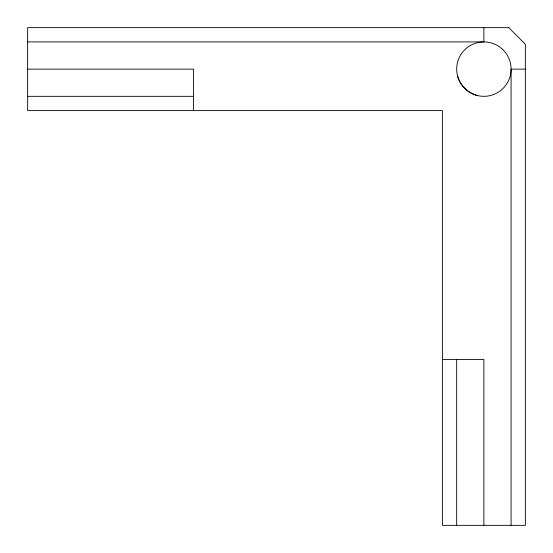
<?xml version="1.0" encoding="UTF-8"?>
<svg xmlns="http://www.w3.org/2000/svg" width="553" height="553" viewBox="0 0 553 553"><rect width="100%" height="100%" fill="white"/><g stroke="black" fill="none" stroke-linecap="round" stroke-linejoin="round"><path stroke-width="0.83" d="M27.65 41.917L483.875 41.917L483.875 27.65M27.65 69.125L193.55 69.125L193.55 110.6M525.35 69.125L511.083 69.125L511.083 525.35M27.65 96.333L193.55 96.333M442.4 359.45L483.875 359.45L483.875 525.35M476.831 95.406C467.624 92.773 460.227 85.376 457.594 76.169M456.667 359.45L456.667 525.35M508.76 27.65L27.65 27.65L27.65 110.6L442.4 110.6L442.4 525.35L525.35 525.35L525.35 44.24L508.76 27.65M464.638 88.362A27.208 27.208 0 0 0 510.156 76.169A27.208 27.208 0 0 0 476.831 42.844A27.208 27.208 0 0 0 464.638 88.362"/></g></svg>
